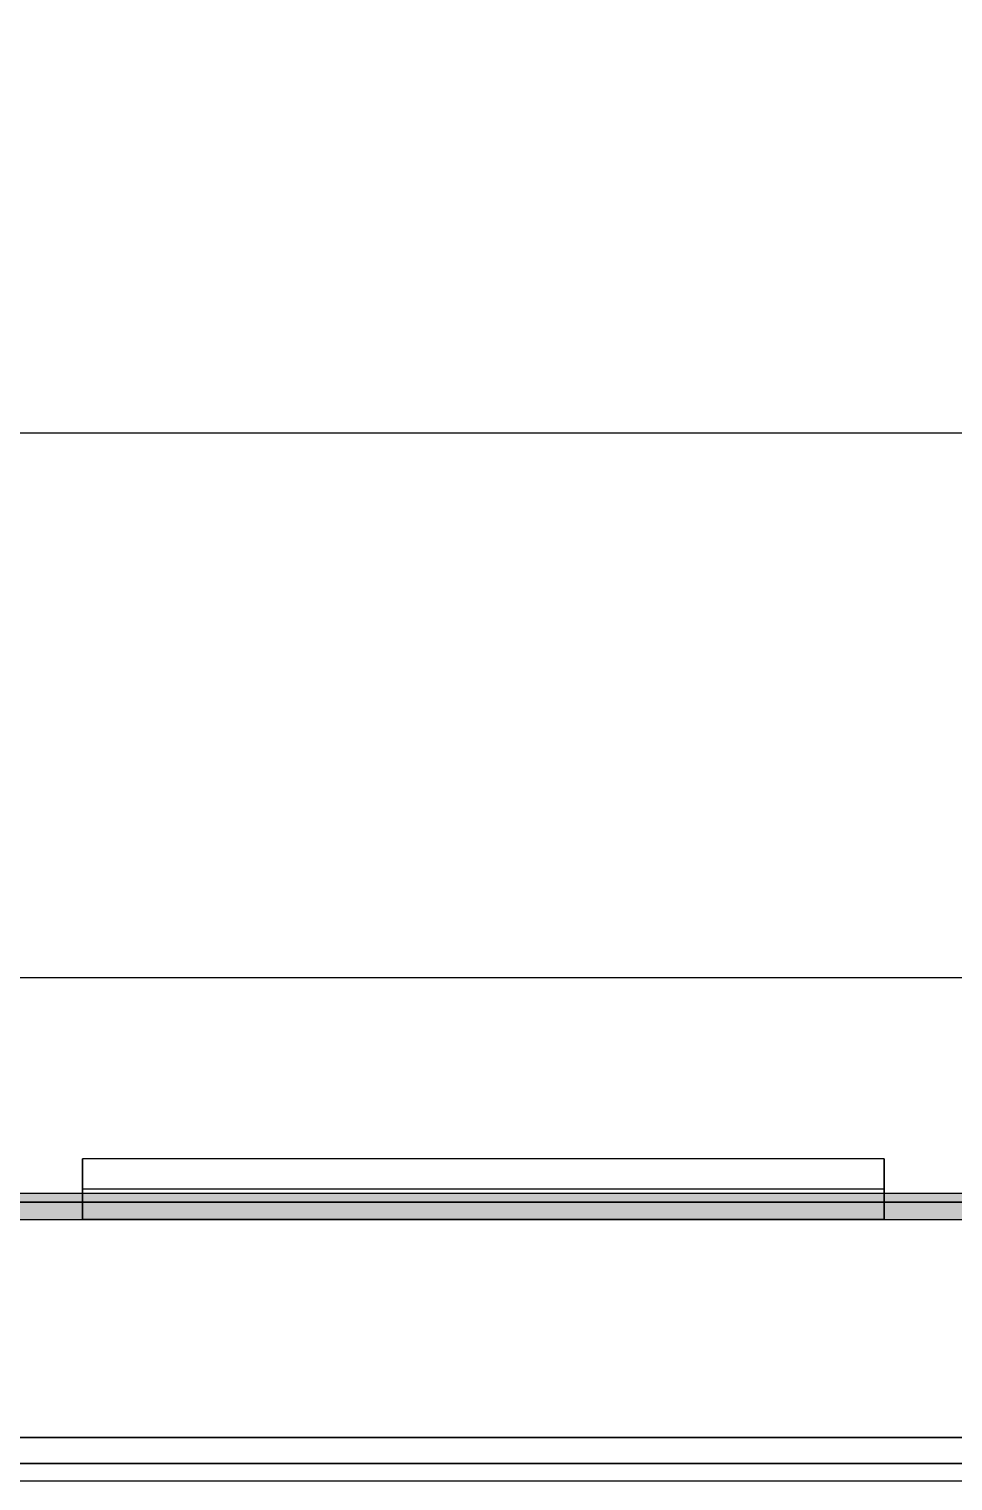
# Model space of a CAD drawing. Header units: millimetres. Extents: x -22227 to 20275, y 15053 to 61060.
# Drawn here: x -9870 to -8809, y 58117 to 59784 of the extents above; entities that cross this region are included whole.
import ezdxf

# ---------------------------------------------------------------- set-up
doc = ezdxf.new("R2010")
doc.units = ezdxf.units.MM
doc.linetypes.add('Grid Line', pattern=[22.225, 12.7, -3.175, 3.175, -3.175])
for name, color, linetype, lineweight in [('A-ANNO-DIMS', 7, 'Continuous', 9), ('A-ANNO-DIMS-170', 7, 'Continuous', 9), ('A-WALL', 7, 'Continuous', 9), ('A-WALL-PATT', 7, 'Continuous', 9), ('S-GRID', 7, 'Continuous', 9)]:
    doc.layers.add(name, color=color, linetype=linetype, lineweight=lineweight)
doc.layers.add('A-FLOR', color=7, linetype='Continuous', lineweight=9, true_color=0x007f00)
doc.layers.add('A-GLAZ', color=7, linetype='Continuous', lineweight=9, true_color=0x00007f)
doc.styles.add('Arial_1', font='arial.ttf', dxfattribs={"width": 0.8, "height": 340})
doc.dimstyles.new('AK_DIM_2_0_Arial', dxfattribs={"dimscale": 304.8, "dimtxt": 346.888196, "dimasz": 0.278871, "dimexe": 0.557743, "dimexo": 0.557743, "dimgap": 0.055774, "dimtad": 1, "dimdec": 0, "dimzin": 0, "dimdsep": 46, "dimtxsty": 'Arial_1', "dimblk1": 'OBLIQUE', "dimblk2": 'OBLIQUE', "dimsah": 1, "dimcen": 0.09, "dimadec": 0, "dimazin": 0, "dimtfac": 1, "dimtdec": 4, "dimtix": 1, "dimtmove": 0, "dimatfit": 3, "dimfxl": 1, "dimtvp": 1, "dimtolj": 1, "dimtzin": 0, "dimarcsym": 2})

# ---------------------------------------------------------------- blocks, each defined once
blk = doc.blocks.new('M_Window-Louvers - 1000x1000mm-1207723-MẶT BẰNG HỆ THỐNG GIÓ TƯƠI')
at = {"layer": 'A-GLAZ', "color": 254, "true_color": 0xe0e0ef}
for p, q in [((-460.5, 8.65), (-460.5, -26.275)), ((-460.5, 8.65), (460.5, 8.65)), ((-460.5, -26.275), (-460.5, 8.65)), ((460.5, 8.65), (-460.5, 8.65)), ((460.5, -26.275), (460.5, 8.65)), ((460.5, 8.65), (460.5, -26.275)), ((-460.5, -26.275), (-460.5, -61.2)), ((-460.5, -26.275), (460.5, -26.275)), ((-460.5, -61.2), (-460.5, -26.275)), ((-460.5, -26.275), (460.5, -26.275)), ((460.5, -61.2), (460.5, -26.275)), ((460.5, -26.275), (460.5, -61.2)), ((-460.5, -61.2), (460.5, -61.2)), ((-460.5, -61.2), (460.5, -61.2))]:
    blk.add_line(p, q, dxfattribs=at)
at = {"layer": 'A-GLAZ', "color": 254, "true_color": 0xcccce5}
for p, q in [((-460.5, -26.275), (-460.5, 8.65)), ((460.5, 8.65), (-460.5, 8.65)), ((-460.5, 8.65), (-460.5, -26.275)), ((-460.5, 8.65), (460.5, 8.65)), ((460.5, 8.65), (460.5, -26.275)), ((460.5, -26.275), (460.5, 8.65)), ((-460.5, -61.2), (-460.5, -26.275)), ((-460.5, -26.275), (-460.5, -61.2)), ((460.5, -26.275), (460.5, -61.2)), ((460.5, -61.2), (460.5, -26.275)), ((-460.5, -61.2), (460.5, -61.2)), ((-460.5, -61.2), (460.5, -61.2))]:
    blk.add_line(p, q, dxfattribs=at)
at = {"layer": 'A-GLAZ', "color": 7, "true_color": 0xececf5}
for p, q in [((-460.5, 8.65), (-460.5, -26.275)), ((-460.5, 8.65), (460.5, 8.65)), ((-460.5, -26.275), (-460.5, 8.65)), ((460.5, 8.65), (-460.5, 8.65)), ((460.5, -26.275), (460.5, 8.65)), ((460.5, 8.65), (460.5, -26.275)), ((-460.5, -26.275), (-460.5, -61.2)), ((-460.5, -61.2), (-460.5, -26.275)), ((460.5, -61.2), (460.5, -26.275)), ((460.5, -26.275), (460.5, -61.2)), ((-460.5, -61.2), (460.5, -61.2)), ((-460.5, -61.2), (460.5, -61.2))]:
    blk.add_line(p, q, dxfattribs=at)
at = {"layer": 'A-GLAZ', "color": 7, "true_color": 0xf3f3f9}
for p, q in [((-460.5, 8.65), (-460.5, -26.275)), ((-460.5, 8.65), (460.5, 8.65)), ((-460.5, -26.275), (-460.5, 8.65)), ((460.5, 8.65), (-460.5, 8.65)), ((460.5, -26.275), (460.5, 8.65)), ((460.5, 8.65), (460.5, -26.275)), ((-460.5, -26.275), (460.5, -26.275)), ((-460.5, -26.275), (460.5, -26.275)), ((-460.5, -26.275), (-460.5, -61.2)), ((-460.5, -61.2), (-460.5, -26.275)), ((460.5, -61.2), (460.5, -26.275)), ((460.5, -26.275), (460.5, -61.2)), ((-460.5, -61.2), (460.5, -61.2)), ((-460.5, -61.2), (460.5, -61.2))]:
    blk.add_line(p, q, dxfattribs=at)
at = {"layer": 'A-GLAZ', "color": 7, "true_color": 0xf7f7fb}
for p, q in [((-460.5, 8.65), (-460.5, -26.275)), ((-460.5, 8.65), (460.5, 8.65)), ((-460.5, -26.275), (-460.5, 8.65)), ((460.5, 8.65), (-460.5, 8.65)), ((460.5, -26.275), (460.5, 8.65)), ((460.5, 8.65), (460.5, -26.275)), ((-460.5, -26.275), (-460.5, -61.2)), ((-460.5, -61.2), (-460.5, -26.275)), ((460.5, -61.2), (460.5, -26.275)), ((460.5, -26.275), (460.5, -61.2)), ((-460.5, -61.2), (460.5, -61.2)), ((-460.5, -61.2), (460.5, -61.2))]:
    blk.add_line(p, q, dxfattribs=at)
at = {"layer": 'A-GLAZ', "color": 7, "true_color": 0xfafafc}
for p, q in [((-460.5, 8.65), (-460.5, -26.275)), ((-460.5, 8.65), (460.5, 8.65)), ((-460.5, -26.275), (-460.5, 8.65)), ((460.5, 8.65), (-460.5, 8.65)), ((460.5, -26.275), (460.5, 8.65)), ((460.5, 8.65), (460.5, -26.275)), ((-460.5, -26.275), (460.5, -26.275)), ((-460.5, -26.275), (460.5, -26.275)), ((-460.5, -26.275), (-460.5, -61.2)), ((-460.5, -61.2), (-460.5, -26.275)), ((460.5, -61.2), (460.5, -26.275)), ((460.5, -26.275), (460.5, -61.2)), ((-460.5, -61.2), (460.5, -61.2)), ((-460.5, -61.2), (460.5, -61.2))]:
    blk.add_line(p, q, dxfattribs=at)
at = {"layer": 'A-GLAZ', "color": 7, "true_color": 0xfcfcfd}
for p, q in [((-460.5, 8.65), (-460.5, -26.275)), ((-460.5, 8.65), (460.5, 8.65)), ((-460.5, -26.275), (-460.5, 8.65)), ((460.5, 8.65), (-460.5, 8.65)), ((460.5, -26.275), (460.5, 8.65)), ((460.5, 8.65), (460.5, -26.275)), ((-460.5, -26.275), (-460.5, -61.2)), ((-460.5, -61.2), (-460.5, -26.275)), ((460.5, -61.2), (460.5, -26.275)), ((460.5, -26.275), (460.5, -61.2)), ((-460.5, -61.2), (460.5, -61.2)), ((-460.5, -61.2), (460.5, -61.2))]:
    blk.add_line(p, q, dxfattribs=at)
at = {"layer": 'A-GLAZ', "color": 7, "true_color": 0xfdfdfd}
for p, q in [((-460.5, 8.65), (-460.5, -26.275)), ((-460.5, 8.65), (460.5, 8.65)), ((-460.5, 8.65), (-460.5, -26.275)), ((-460.5, -26.275), (-460.5, 8.65)), ((460.5, 8.65), (-460.5, 8.65)), ((-460.5, 8.65), (460.5, 8.65)), ((-460.5, 8.65), (-460.5, -26.275)), ((-460.5, -26.275), (-460.5, 8.65)), ((460.5, 8.65), (-460.5, 8.65)), ((-460.5, 8.65), (460.5, 8.65)), ((-460.5, 8.65), (-460.5, -26.275)), ((-460.5, -26.275), (-460.5, 8.65)), ((460.5, 8.65), (-460.5, 8.65)), ((-460.5, 8.65), (460.5, 8.65)), ((-460.5, 8.65), (-460.5, -26.275)), ((-460.5, -26.275), (-460.5, 8.65)), ((460.5, 8.65), (-460.5, 8.65)), ((-460.5, 8.65), (460.5, 8.65)), ((-460.5, 8.65), (-460.5, -26.275)), ((-460.5, -26.275), (-460.5, 8.65)), ((460.5, 8.65), (-460.5, 8.65)), ((-460.5, 8.65), (460.5, 8.65)), ((-460.5, 8.65), (-460.5, -26.275)), ((-460.5, -26.275), (-460.5, 8.65)), ((460.5, 8.65), (-460.5, 8.65)), ((-460.5, 8.65), (460.5, 8.65)), ((-460.5, 8.65), (-460.5, -26.275)), ((-460.5, -26.275), (-460.5, 8.65)), ((460.5, 8.65), (-460.5, 8.65)), ((-460.5, 8.65), (460.5, 8.65)), ((-460.5, 8.65), (-460.5, -26.275)), ((-460.5, -26.275), (-460.5, 8.65)), ((460.5, 8.65), (-460.5, 8.65)), ((-460.5, 8.65), (460.5, 8.65)), ((-460.5, 8.65), (-460.5, -26.275)), ((-460.5, -26.275), (-460.5, 8.65)), ((460.5, 8.65), (-460.5, 8.65)), ((-460.5, 8.65), (460.5, 8.65)), ((-460.5, 8.65), (-460.5, -26.275)), ((-460.5, -26.275), (-460.5, 8.65)), ((460.5, 8.65), (-460.5, 8.65)), ((-460.5, 8.65), (460.5, 8.65)), ((-460.5, 8.65), (-460.5, -26.275)), ((-460.5, -26.275), (-460.5, 8.65)), ((460.5, 8.65), (-460.5, 8.65)), ((-460.5, 8.65), (460.5, 8.65)), ((-460.5, 8.65), (-460.5, -26.275)), ((-460.5, -26.275), (-460.5, 8.65)), ((460.5, 8.65), (-460.5, 8.65)), ((-460.5, 8.65), (460.5, 8.65)), ((-460.5, 8.65), (-460.5, -26.275)), ((-460.5, -26.275), (-460.5, 8.65)), ((460.5, 8.65), (-460.5, 8.65)), ((-460.5, 8.65), (460.5, 8.65)), ((-460.5, 8.65), (-460.5, -26.275)), ((-460.5, -26.275), (-460.5, 8.65)), ((460.5, 8.65), (-460.5, 8.65)), ((-460.5, 8.65), (460.5, 8.65)), ((460.5, -26.275), (460.5, 8.65)), ((460.5, 8.65), (460.5, -26.275)), ((460.5, -26.275), (460.5, 8.65)), ((460.5, 8.65), (460.5, -26.275)), ((460.5, -26.275), (460.5, 8.65)), ((460.5, 8.65), (460.5, -26.275)), ((460.5, -26.275), (460.5, 8.65)), ((460.5, 8.65), (460.5, -26.275)), ((460.5, -26.275), (460.5, 8.65)), ((460.5, 8.65), (460.5, -26.275)), ((460.5, -26.275), (460.5, 8.65)), ((460.5, 8.65), (460.5, -26.275)), ((460.5, -26.275), (460.5, 8.65)), ((460.5, 8.65), (460.5, -26.275)), ((460.5, -26.275), (460.5, 8.65)), ((460.5, 8.65), (460.5, -26.275)), ((460.5, -26.275), (460.5, 8.65)), ((460.5, 8.65), (460.5, -26.275)), ((460.5, -26.275), (460.5, 8.65)), ((460.5, 8.65), (460.5, -26.275)), ((460.5, -26.275), (460.5, 8.65)), ((460.5, 8.65), (460.5, -26.275)), ((460.5, -26.275), (460.5, 8.65)), ((460.5, 8.65), (460.5, -26.275)), ((460.5, -26.275), (460.5, 8.65)), ((460.5, 8.65), (460.5, -26.275)), ((460.5, -26.275), (460.5, 8.65)), ((460.5, 8.65), (460.5, -26.275)), ((460.5, -26.275), (460.5, 8.65)), ((-460.5, -26.275), (460.5, -26.275)), ((-460.5, -26.275), (460.5, -26.275)), ((-460.5, -26.275), (460.5, -26.275)), ((-460.5, -26.275), (460.5, -26.275)), ((-460.5, -26.275), (460.5, -26.275)), ((-460.5, -26.275), (460.5, -26.275)), ((-460.5, -26.275), (460.5, -26.275)), ((-460.5, -26.275), (-460.5, -61.2)), ((-460.5, -26.275), (460.5, -26.275)), ((-460.5, -26.275), (460.5, -26.275)), ((-460.5, -26.275), (-460.5, -61.2)), ((-460.5, -61.2), (-460.5, -26.275)), ((-460.5, -26.275), (460.5, -26.275)), ((-460.5, -26.275), (460.5, -26.275)), ((-460.5, -26.275), (-460.5, -61.2)), ((-460.5, -61.2), (-460.5, -26.275)), ((-460.5, -26.275), (460.5, -26.275)), ((-460.5, -26.275), (460.5, -26.275)), ((-460.5, -26.275), (-460.5, -61.2)), ((-460.5, -61.2), (-460.5, -26.275)), ((-460.5, -26.275), (460.5, -26.275)), ((-460.5, -26.275), (460.5, -26.275)), ((-460.5, -26.275), (-460.5, -61.2)), ((-460.5, -61.2), (-460.5, -26.275)), ((-460.5, -26.275), (460.5, -26.275)), ((-460.5, -26.275), (460.5, -26.275)), ((-460.5, -26.275), (-460.5, -61.2)), ((-460.5, -61.2), (-460.5, -26.275)), ((-460.5, -26.275), (460.5, -26.275)), ((-460.5, -26.275), (460.5, -26.275)), ((-460.5, -26.275), (-460.5, -61.2)), ((-460.5, -61.2), (-460.5, -26.275)), ((-460.5, -26.275), (460.5, -26.275)), ((-460.5, -26.275), (460.5, -26.275)), ((-460.5, -26.275), (-460.5, -61.2)), ((-460.5, -61.2), (-460.5, -26.275)), ((-460.5, -26.275), (460.5, -26.275)), ((-460.5, -26.275), (460.5, -26.275)), ((-460.5, -26.275), (-460.5, -61.2)), ((-460.5, -61.2), (-460.5, -26.275)), ((-460.5, -26.275), (460.5, -26.275)), ((-460.5, -26.275), (460.5, -26.275)), ((-460.5, -26.275), (-460.5, -61.2)), ((-460.5, -61.2), (-460.5, -26.275)), ((-460.5, -26.275), (460.5, -26.275)), ((-460.5, -26.275), (460.5, -26.275)), ((-460.5, -26.275), (-460.5, -61.2)), ((-460.5, -61.2), (-460.5, -26.275)), ((-460.5, -26.275), (460.5, -26.275)), ((-460.5, -26.275), (460.5, -26.275)), ((-460.5, -26.275), (-460.5, -61.2)), ((-460.5, -61.2), (-460.5, -26.275)), ((-460.5, -26.275), (460.5, -26.275)), ((-460.5, -26.275), (460.5, -26.275)), ((-460.5, -26.275), (-460.5, -61.2)), ((-460.5, -61.2), (-460.5, -26.275)), ((-460.5, -26.275), (460.5, -26.275)), ((-460.5, -26.275), (460.5, -26.275)), ((-460.5, -26.275), (-460.5, -61.2)), ((-460.5, -61.2), (-460.5, -26.275)), ((-460.5, -26.275), (460.5, -26.275)), ((-460.5, -26.275), (460.5, -26.275)), ((-460.5, -26.275), (-460.5, -61.2)), ((-460.5, -61.2), (-460.5, -26.275)), ((-460.5, -26.275), (460.5, -26.275)), ((-460.5, -26.275), (460.5, -26.275)), ((460.5, -61.2), (460.5, -26.275)), ((460.5, -26.275), (460.5, -61.2)), ((460.5, -61.2), (460.5, -26.275)), ((460.5, -26.275), (460.5, -61.2)), ((460.5, -61.2), (460.5, -26.275)), ((460.5, -26.275), (460.5, -61.2)), ((460.5, -61.2), (460.5, -26.275)), ((460.5, -26.275), (460.5, -61.2)), ((460.5, -61.2), (460.5, -26.275)), ((460.5, -26.275), (460.5, -61.2)), ((460.5, -61.2), (460.5, -26.275)), ((460.5, -26.275), (460.5, -61.2)), ((460.5, -61.2), (460.5, -26.275)), ((460.5, -26.275), (460.5, -61.2)), ((460.5, -61.2), (460.5, -26.275)), ((460.5, -26.275), (460.5, -61.2)), ((460.5, -61.2), (460.5, -26.275)), ((460.5, -26.275), (460.5, -61.2)), ((460.5, -61.2), (460.5, -26.275)), ((460.5, -26.275), (460.5, -61.2)), ((460.5, -61.2), (460.5, -26.275)), ((460.5, -26.275), (460.5, -61.2)), ((460.5, -61.2), (460.5, -26.275)), ((460.5, -26.275), (460.5, -61.2)), ((460.5, -61.2), (460.5, -26.275)), ((460.5, -26.275), (460.5, -61.2)), ((460.5, -61.2), (460.5, -26.275)), ((460.5, -26.275), (460.5, -61.2)), ((460.5, -61.2), (460.5, -26.275)), ((-460.5, -61.2), (460.5, -61.2)), ((-460.5, -61.2), (460.5, -61.2)), ((-460.5, -61.2), (460.5, -61.2)), ((-460.5, -61.2), (460.5, -61.2)), ((-460.5, -61.2), (460.5, -61.2)), ((-460.5, -61.2), (460.5, -61.2)), ((-460.5, -61.2), (460.5, -61.2)), ((-460.5, -61.2), (460.5, -61.2)), ((-460.5, -61.2), (460.5, -61.2)), ((-460.5, -61.2), (460.5, -61.2)), ((-460.5, -61.2), (460.5, -61.2)), ((-460.5, -61.2), (460.5, -61.2)), ((-460.5, -61.2), (460.5, -61.2)), ((-460.5, -61.2), (460.5, -61.2)), ((-460.5, -61.2), (460.5, -61.2)), ((-460.5, -61.2), (460.5, -61.2)), ((-460.5, -61.2), (460.5, -61.2)), ((-460.5, -61.2), (460.5, -61.2)), ((-460.5, -61.2), (460.5, -61.2)), ((-460.5, -61.2), (460.5, -61.2)), ((-460.5, -61.2), (460.5, -61.2)), ((-460.5, -61.2), (460.5, -61.2)), ((-460.5, -61.2), (460.5, -61.2)), ((-460.5, -61.2), (460.5, -61.2)), ((-460.5, -61.2), (460.5, -61.2)), ((-460.5, -61.2), (460.5, -61.2)), ((-460.5, -61.2), (460.5, -61.2)), ((-460.5, -61.2), (460.5, -61.2)), ((-460.5, -61.2), (460.5, -61.2))]:
    blk.add_line(p, q, dxfattribs=at)
at = {"layer": 'A-GLAZ', "color": 9, "true_color": 0xaaaad4}
for p, q in [((-460.5, -26.275), (-460.5, 8.65)), ((460.5, 8.65), (-460.5, 8.65)), ((460.5, 8.65), (460.5, -26.275)), ((-460.5, -61.2), (-460.5, -26.275)), ((-460.5, -26.275), (460.5, -26.275)), ((460.5, -26.275), (460.5, -61.2)), ((-460.5, -61.2), (460.5, -61.2))]:
    blk.add_line(p, q, dxfattribs=at)
blk = doc.blocks.new('AK-SGS-M3-A_rvt-1-MẶT BẰNG HỆ THỐNG GIÓ TƯƠI')
at = {"layer": 'A-WALL-PATT', "true_color": 0xeaeaea, "transparency": 33554534}
h = blk.add_hatch(color=254, dxfattribs=at)
h.paths.add_polyline_path([(-18852.6, 58416.9), (-17584.1, 58416.9), (-17584.1, 58446.9), (-20048.6, 58446.9), (-20048.6, 58416.9)])
h.paths.add_polyline_path([(-16663.1, 58416.9), (-16584.2, 58416.9), (-16584.2, 58446.9), (-16663.1, 58446.9)])
h.paths.add_polyline_path([(-14663.3, 58416.9), (-9809.1, 58416.9), (-9809.1, 58446.9), (-14663.3, 58446.9)])
h.paths.add_polyline_path([(-15663.2, 58416.9), (-15584.3, 58416.9), (-15584.3, 58446.9), (-15663.2, 58446.9)])
h.paths.add_polyline_path([(-8809.2, 58416.9), (-8809.2, 58446.9), (-8888.1, 58446.9), (-8888.1, 58416.9), (-8826.8, 58416.9)])
h.paths.add_polyline_path([(-7809.3, 58416.9), (-7809.3, 58446.9), (-7888.2, 58446.9), (-7888.2, 58416.9)])
h.paths.add_polyline_path([(-6888.3, 58416.9), (5590.9, 58416.9), (5590.9, 58446.9), (-6888.3, 58446.9)])
h.paths.add_polyline_path([(6511.9, 58416.9), (6590.8, 58416.9), (6590.8, 58446.9), (6511.9, 58446.9)])
h.paths.add_polyline_path([(8680.8, 58416.9), (13291.2, 58416.9), (13291.2, 58446.9), (8511.7, 58446.9), (8511.7, 58416.9)])
h.paths.add_polyline_path([(7590.7, 58416.9), (7590.7, 58446.9), (7511.8, 58446.9), (7511.8, 58416.9)])
h.paths.add_polyline_path([(14291.1, 58416.9), (14291.1, 58446.9), (14212.2, 58446.9), (14212.2, 58416.9), (14217.5, 58416.9)])
h.paths.add_polyline_path([(15264.9, 58416.9), (15291, 58416.9), (15291, 58446.9), (15212.1, 58446.9), (15212.1, 58416.9)])
h.paths.add_polyline_path([(17060.6, 58416.9), (17060.6, 58446.9), (16212, 58446.9), (16212, 58416.9), (16462, 58416.9)])
h = blk.add_hatch(color=254, dxfattribs=at)
h.paths.add_polyline_path([(-16907.3, 58416.9), (-16663.1, 58416.9), (-16663.1, 58446.9), (-17584.1, 58446.9), (-17584.1, 58416.9), (-17057, 58416.9)])
h.paths.add_polyline_path([(-15410.9, 58416.9), (-14663.3, 58416.9), (-14663.3, 58446.9), (-15584.3, 58446.9), (-15584.3, 58416.9), (-15560.6, 58416.9)])
h.paths.add_polyline_path([(-15859.8, 58416.9), (-15663.2, 58416.9), (-15663.2, 58446.9), (-16584.2, 58446.9), (-16584.2, 58416.9), (-16009.5, 58416.9)])
h.paths.add_polyline_path([(-9809.1, 58416.9), (-8888.1, 58416.9), (-8888.1, 58446.9), (-9809.1, 58446.9)])
h.paths.add_polyline_path([(-6888.3, 58416.9), (-6888.3, 58446.9), (-7809.3, 58446.9), (-7809.3, 58416.9), (-7480.1, 58416.9)])
h.paths.add_polyline_path([(-7929, 58416.9), (-7888.2, 58416.9), (-7888.2, 58446.9), (-8809.2, 58446.9), (-8809.2, 58416.9), (-8078.7, 58416.9)])
h.paths.add_polyline_path([(5590.9, 58416.9), (6511.9, 58416.9), (6511.9, 58446.9), (5590.9, 58446.9)])
h.paths.add_polyline_path([(7590.7, 58416.9), (8511.7, 58416.9), (8511.7, 58446.9), (7590.7, 58446.9)])
h.paths.add_polyline_path([(7511.8, 58416.9), (7511.8, 58446.9), (6590.8, 58446.9), (6590.8, 58416.9), (7483.7, 58416.9)])
h.paths.add_polyline_path([(13291.2, 58416.9), (14212.2, 58416.9), (14212.2, 58446.9), (13291.2, 58446.9)])
h.paths.add_polyline_path([(14291.1, 58416.9), (15212.1, 58416.9), (15212.1, 58446.9), (14291.1, 58446.9)])
h.paths.add_polyline_path([(15291, 58416.9), (16212, 58416.9), (16212, 58446.9), (15291, 58446.9)])
at = {"layer": 'A-WALL', "color": 253, "true_color": 0xaaaaaa}
for p, q in [((-9809.1, 58446.9), (-14662.7, 58446.9)), ((-8809.2, 58446.9), (-8888.1, 58446.9)), ((-14662.7, 58416.9), (-9809.1, 58416.9)), ((-8888.1, 58416.9), (-8809.2, 58416.9)), ((3042.8, 58166.9), (-19596.1, 58166.9)), ((-11988.6, 58116.9), (-6555.2, 58116.9))]:
    blk.add_line(p, q, dxfattribs=at)
at = {"layer": 'A-WALL', "color": 9, "true_color": 0xc3c3c3}
for p, q in [((-9809.1, 58446.9), (-14662.7, 58446.9)), ((-14662.7, 58436.9), (-9809.1, 58436.9)), ((-8809.2, 58446.9), (-8888.1, 58446.9)), ((-8888.1, 58436.9), (-8809.2, 58436.9)), ((-14662.7, 58416.9), (-9809.1, 58416.9)), ((-8888.1, 58416.9), (-8809.2, 58416.9))]:
    blk.add_line(p, q, dxfattribs=at)
at = {"layer": 'A-WALL', "color": 254, "true_color": 0xd8d8d8}
for p, q in [((-9809.1, 58436.9), (-14662.7, 58436.9)), ((-8809.2, 58436.9), (-8888.1, 58436.9))]:
    blk.add_line(p, q, dxfattribs=at)
at = {"layer": 'A-WALL', "color": 7, "true_color": 0xfdfdfd}
for p, q in [((-8888.1, 58446.9), (-9809.1, 58446.9)), ((-8888.1, 58446.9), (-9809.1, 58446.9)), ((-9809.1, 58436.9), (-8888.1, 58436.9)), ((-8888.1, 58436.9), (-9809.1, 58436.9)), ((-7888.2, 58446.9), (-8809.2, 58446.9)), ((-7888.2, 58446.9), (-8809.2, 58446.9)), ((-8809.2, 58436.9), (-7888.2, 58436.9)), ((-7888.2, 58436.9), (-8809.2, 58436.9)), ((-9809.1, 58416.9), (-8888.1, 58416.9)), ((-9809.1, 58416.9), (-8888.1, 58416.9)), ((-8809.2, 58416.9), (-7888.2, 58416.9)), ((-8809.2, 58416.9), (-7888.2, 58416.9))]:
    blk.add_line(p, q, dxfattribs=at)
at = {"layer": 'A-WALL', "color": 254, "true_color": 0xe0e0e0}
for p, q in [((3042.8, 58166.9), (-19596.1, 58166.9)), ((-11988.6, 58136.9), (-6555.2, 58136.9))]:
    blk.add_line(p, q, dxfattribs=at)
at = {"layer": 'A-WALL', "color": 254, "true_color": 0xcccccc}
for p, q in [((-6555.2, 58136.9), (-11988.6, 58136.9)), ((-11988.6, 58116.9), (-6555.2, 58116.9))]:
    blk.add_line(p, q, dxfattribs=at)
at = {"layer": 'A-GLAZ', "color": 9, "lineweight": 9, "true_color": 0xaaaad4, "rotation": 180}
blk.add_blockref('M_Window-Louvers - 1000x1000mm-1207723-MẶT BẰNG HỆ THỐNG GIÓ TƯƠI', (-9348.6, 58425.6), dxfattribs=at)
blk = doc.blocks.new('AK-SGS-M3-Hrvt_rvt-1-MẶT BẰNG HỆ THỐNG GIÓ TƯƠI')
at = {"layer": 'A-FLOR', "color": 7, "true_color": 0xecf5ec}
blk.add_line((-19596.1, 58166.9), (14251.4, 58166.9), dxfattribs=at)
at = {"layer": 'A-FLOR', "color": 254, "true_color": 0xe0efe0}
blk.add_line((14251.4, 58166.9), (-19596.1, 58166.9), dxfattribs=at)
blk = doc.blocks.new('DIMBLOCK2-MẶT BẰNG HỆ THỐNG GIÓ TƯƠI')
at = {"layer": 'A-ANNO-DIMS-170'}
for p, q in [((-12198.6, 58695), (-12198.6, 58865)), ((-4498.6, 58695), (-4498.6, 58865)), ((-12198.6, 58695), (-12156.1, 58737.5)), ((-4498.6, 58695), (-4456.1, 58737.5)), ((-12198.6, 58695), (-12241.1, 58652.5)), ((-12198.6, 58695), (-4498.6, 58695)), ((-12198.6, 58695), (-12198.6, 58585.1)), ((-4498.6, 58695), (-4541.1, 58652.5)), ((-4498.6, 58695), (-4498.6, 58585.1))]:
    blk.add_line(p, q, dxfattribs=at)
at = {"layer": 'A-ANNO-DIMS-170', "color": 0, "insert": (-8764.9, 59153.4), "char_height": 340, "width": 999.038, "attachment_point": 1, "line_spacing_factor": 0.941778, "style": 'Arial_1'}
blk.add_mtext('7700', dxfattribs=at)
blk = doc.blocks.new('_Oblique')
at = {"color": 0, "linetype": 'ByBlock', "lineweight": -2}
blk.add_line((-0.5, -0.5), (0.5, 0.5), dxfattribs=at)
blk = doc.blocks.new('DIMBLOCK5-MẶT BẰNG HỆ THỐNG GIÓ TƯƠI')
at = {"layer": 'A-ANNO-DIMS-170'}
for p, q in [((-20048.6, 59320.2), (-20048.6, 59490.2)), ((10901.4, 59320.2), (10901.4, 59490.2)), ((-20048.6, 59320.2), (-20006.1, 59362.7)), ((10901.4, 59320.2), (10943.9, 59362.7)), ((-20048.6, 59320.2), (-20091.1, 59277.7)), ((-20048.6, 59320.2), (10901.4, 59320.2)), ((-20048.6, 59320.2), (-20048.6, 59210.3)), ((10901.4, 59320.2), (10858.9, 59277.7)), ((10901.4, 59320.2), (10901.4, 59210.3))]:
    blk.add_line(p, q, dxfattribs=at)
at = {"layer": 'A-ANNO-DIMS-170', "color": 0, "insert": (-5093.9, 59778.6), "char_height": 340, "width": 1248.798, "attachment_point": 1, "line_spacing_factor": 0.941778, "style": 'Arial_1'}
blk.add_mtext('30950', dxfattribs=at)

msp = doc.modelspace()

# ---------------------------------------------------------------- linework, layer by layer
at = {"layer": 'S-GRID', "linetype": 'Grid Line'}
msp.add_line((15334.6, 58436.9), (-21036.6, 58436.9), dxfattribs=at)

# ---------------------------------------------------------------- block references
at = {"lineweight": 5}
for name in ['AK-SGS-M3-Hrvt_rvt-1-MẶT BẰNG HỆ THỐNG GIÓ TƯƠI', 'AK-SGS-M3-A_rvt-1-MẶT BẰNG HỆ THỐNG GIÓ TƯƠI']:
    msp.add_blockref(name, (0, 0), dxfattribs=at)

# ---------------------------------------------------------------- dimensions: what is measured, and where the dimension line sits
at = {"layer": 'A-ANNO-DIMS'}
for base, p1, p2, override, picture, middle in [((10901.4, 59320.2), (-20048.6, 59380.3), (10901.4, 59380.3), {"dimpost": '<>', "dimfxl": 30950}, 'DIMBLOCK5-MẶT BẰNG HỆ THỐNG GIÓ TƯƠI', (-4573.6, 59510.9)), ((-4498.6, 58695), (-12198.6, 58755.1), (-4498.6, 58755.1), {"dimpost": '<>', "dimfxl": 7700}, 'DIMBLOCK2-MẶT BẰNG HỆ THỐNG GIÓ TƯƠI', (-8348.6, 58885.6))]:
    dim = msp.add_linear_dim(base=base, p1=p1, p2=p2, dimstyle='AK_DIM_2_0_Arial', override=override, dxfattribs=at)
    dim.commit()
    dim.dimension.update_dxf_attribs({"geometry": picture, "text_midpoint": middle})

doc.saveas('drawing.dxf')
